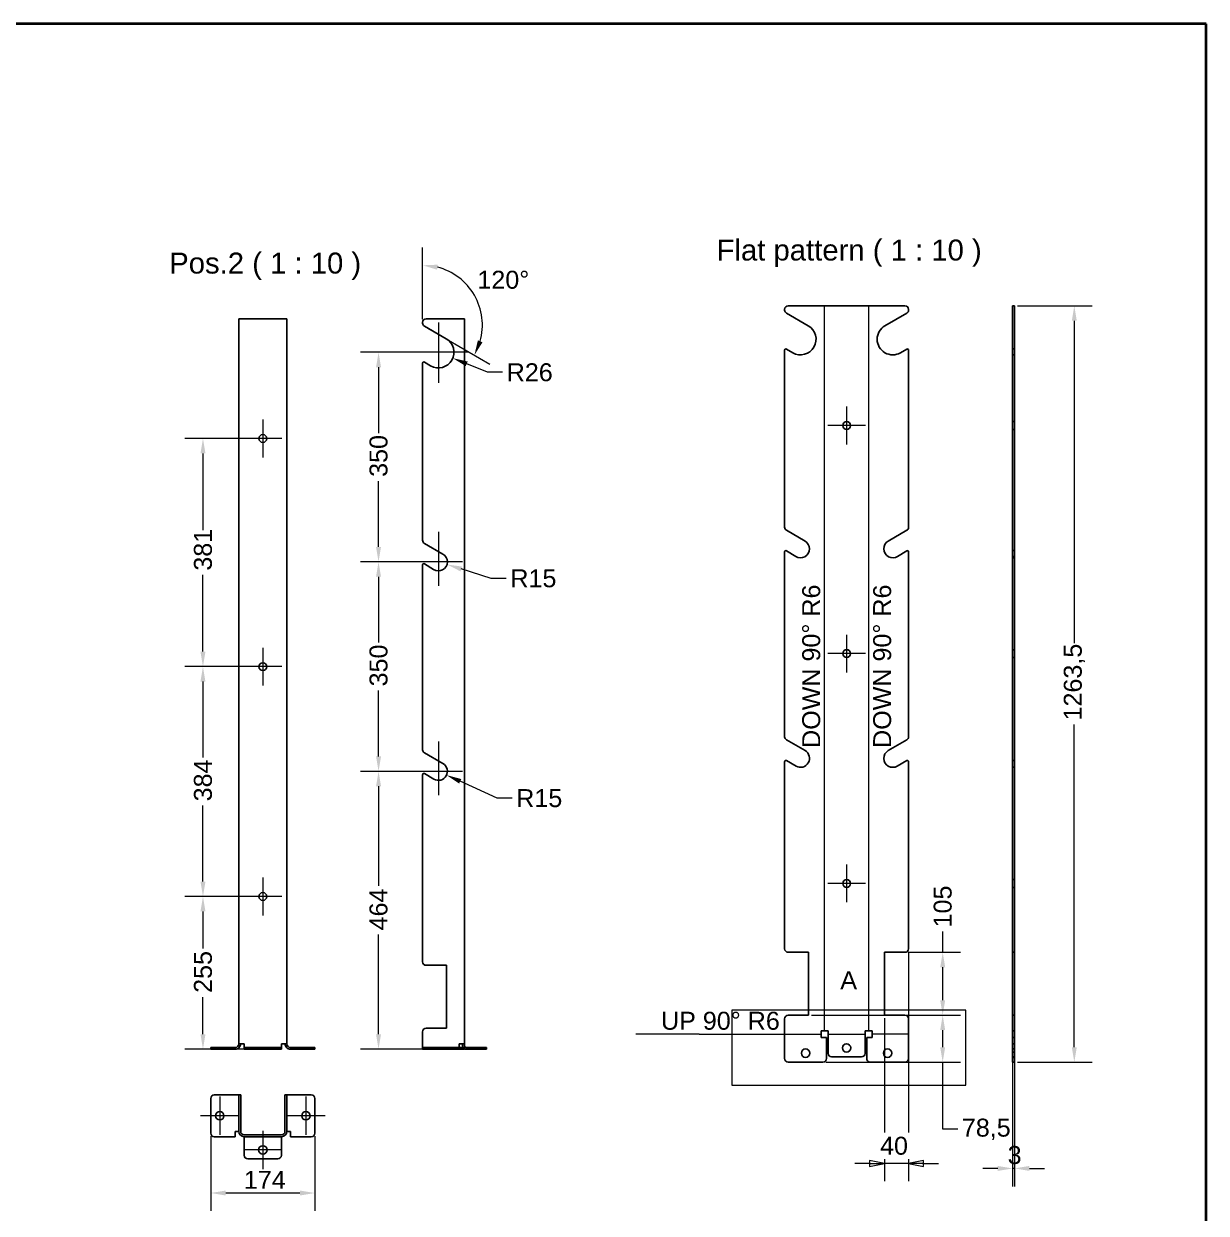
# Model space of a CAD drawing. Header units: millimetres. Extents: x 100 to 2075, y 25 to 2945.
# Drawn here: x 1088 to 2075, y 1952 to 2945 of the extents above; entities that cross this region are included whole.
import ezdxf

# ---------------------------------------------------------------- set-up
doc = ezdxf.new("R2010")
doc.units = ezdxf.units.MM
doc.header["$LTSCALE"] = 5
doc.linetypes.add('CHAIN', pattern=[0.3543, 0.2362, -0.0295, 0.0591, -0.0295])
doc.linetypes.add('DASHED', pattern=[0.2067, 0.1654, -0.0413])
doc.layers.get('0').update_dxf_attribs({"lineweight": 18})
for name, color, linetype, lineweight in [('Bend Centerline', 7, 'CHAIN', 18), ('Border', 7, 'Continuous', 35), ('Center Mark', 7, 'Continuous', 18), ('Detail Boundary', 7, 'Continuous', 18), ('Dimension', 7, 'Continuous', 18), ('Hidden', 7, 'DASHED', 25), ('Symbol', 7, 'Continuous', 18), ('Visible', 7, 'Continuous', 25)]:
    doc.layers.add(name, color=color, linetype=linetype, lineweight=lineweight)
doc.styles.add('Label Text', font='arial.ttf')
doc.styles.add('Title', font='arial.ttf')
doc.dimstyles.new('Default - Method 2b', dxfattribs={"dimscale": 5, "dimtxt": 3, "dimasz": 2.5, "dimexe": 3, "dimexo": 0.5, "dimgap": 0.7, "dimtad": 0, "dimtoh": 1, "dimdec": 1, "dimrnd": 1e-08, "dimtxsty": 'Title', "dimcen": 0.09, "dimdle": 10, "dimclrd": 256, "dimclre": 256, "dimclrt": 7, "dimadec": 0, "dimazin": 2, "dimtfac": 0.833333, "dimtdec": 1, "dimtmove": 0, "dimatfit": 3, "dimfxl": 1, "dimtolj": 1, "dimlwd": -1, "dimlwe": -1, "dimarcsym": 0})

# ---------------------------------------------------------------- blocks, each defined once
blk = doc.blocks.new('Borders A3L')
at = {"layer": 'Border'}
for p, q in [((415, 589), (20, 589)), ((415, 5), (415, 589))]:
    blk.add_line(p, q, dxfattribs=at)
blk = doc.blocks.new('*D21')
at = {"layer": 'Defpoints', "color": 0, "transparency": 16777216}
for p in [(1913.34, 2104), (1914.84, 2104), (1913.34, 1989)]:
    blk.add_point(p, dxfattribs=at)
at = {"layer": 'Dimension', "transparency": 16777216}
for p, q in [((1913.34, 2101.5), (1913.34, 1974)), ((1914.84, 2101.5), (1914.84, 1974)), ((1900.84, 1989), (1888.34, 1989)), ((1914.84, 1989), (1913.34, 1989)), ((1927.34, 1989), (1939.84, 1989))]:
    blk.add_line(p, q, dxfattribs=at)
for points in [[(1900.84, 1991.09), (1900.84, 1986.92), (1913.34, 1989)], [(1927.34, 1991.09), (1927.34, 1986.92), (1914.84, 1989)]]:
    blk.add_solid(points, dxfattribs=at)
at = {"layer": 'Dimension', "color": 7, "transparency": 16777216, "insert": (1909.18, 1992.5), "char_height": 15, "attachment_point": 7, "style": 'Title'}
blk.add_mtext('\\A1;3', dxfattribs=at)
blk = doc.blocks.new('*D41')
at = {"layer": 'Defpoints', "color": 0, "transparency": 16777216}
for p in [(1243.63, 2018.47), (1330.63, 2018.47), (1243.63, 1968.47)]:
    blk.add_point(p, dxfattribs=at)
at = {"layer": 'Dimension', "transparency": 16777216}
for p, q in [((1243.63, 2015.97), (1243.63, 1953.47)), ((1330.63, 2015.97), (1330.63, 1953.47)), ((1318.13, 1968.47), (1256.13, 1968.47))]:
    blk.add_line(p, q, dxfattribs=at)
for points in [[(1256.13, 1970.55), (1256.13, 1966.38), (1243.63, 1968.47)], [(1318.13, 1970.55), (1318.13, 1966.38), (1330.63, 1968.47)]]:
    blk.add_solid(points, dxfattribs=at)
at = {"layer": 'Dimension', "color": 7, "transparency": 16777216, "insert": (1271.29, 1971.97), "char_height": 15, "attachment_point": 7, "style": 'Title'}
blk.add_mtext('\\A1;174', dxfattribs=at)
blk = doc.blocks.new('*D42')
at = {"layer": 'Defpoints', "color": 0, "transparency": 16777216}
for p in [(1237.13, 2216.13), (1287.13, 2216.13), (1274.63, 2088.63)]:
    blk.add_point(p, dxfattribs=at)
at = {"layer": 'Dimension', "transparency": 16777216}
for p, q in [((1284.63, 2216.13), (1222.13, 2216.13)), ((1237.13, 2203.63), (1237.13, 2172.64)), ((1237.13, 2101.13), (1237.13, 2132.13)), ((1272.13, 2088.63), (1222.13, 2088.63))]:
    blk.add_line(p, q, dxfattribs=at)
for points in [[(1235.04, 2203.63), (1239.21, 2203.63), (1237.13, 2216.13)], [(1235.04, 2101.13), (1239.21, 2101.13), (1237.13, 2088.63)]]:
    blk.add_solid(points, dxfattribs=at)
at = {"layer": 'Dimension', "color": 7, "transparency": 16777216, "insert": (1244.79, 2135.63), "char_height": 15, "attachment_point": 7, "rotation": 90, "style": 'Title'}
blk.add_mtext('\\A1;255', dxfattribs=at)
blk = doc.blocks.new('*D43')
at = {"layer": 'Defpoints', "color": 0, "transparency": 16777216}
for p in [(1237.13, 2408.13), (1287.13, 2408.13), (1287.13, 2216.13)]:
    blk.add_point(p, dxfattribs=at)
at = {"layer": 'Dimension', "transparency": 16777216}
for p, q in [((1284.63, 2408.13), (1222.13, 2408.13)), ((1237.13, 2395.63), (1237.13, 2332.16)), ((1237.13, 2228.63), (1237.13, 2292.09)), ((1284.63, 2216.13), (1222.13, 2216.13))]:
    blk.add_line(p, q, dxfattribs=at)
for points in [[(1235.04, 2395.63), (1239.21, 2395.63), (1237.13, 2408.13)], [(1235.04, 2228.63), (1239.21, 2228.63), (1237.13, 2216.13)]]:
    blk.add_solid(points, dxfattribs=at)
at = {"layer": 'Dimension', "color": 7, "transparency": 16777216, "insert": (1244.79, 2295.59), "char_height": 15, "attachment_point": 7, "rotation": 90, "style": 'Title'}
blk.add_mtext('\\A1;384', dxfattribs=at)
blk = doc.blocks.new('*D44')
at = {"layer": 'Defpoints', "color": 0, "transparency": 16777216}
for p in [(1287.13, 2598.63), (1237.13, 2408.13), (1287.13, 2408.13)]:
    blk.add_point(p, dxfattribs=at)
at = {"layer": 'Dimension', "transparency": 16777216}
for p, q in [((1284.63, 2598.63), (1222.13, 2598.63)), ((1237.13, 2586.13), (1237.13, 2522)), ((1237.13, 2420.63), (1237.13, 2484.76)), ((1284.63, 2408.13), (1222.13, 2408.13))]:
    blk.add_line(p, q, dxfattribs=at)
for points in [[(1235.04, 2586.13), (1239.21, 2586.13), (1237.13, 2598.63)], [(1235.04, 2420.63), (1239.21, 2420.63), (1237.13, 2408.13)]]:
    blk.add_solid(points, dxfattribs=at)
at = {"layer": 'Dimension', "color": 7, "transparency": 16777216, "insert": (1244.79, 2488.26), "char_height": 15, "attachment_point": 7, "rotation": 90, "style": 'Title'}
blk.add_mtext('\\A1;381', dxfattribs=at)
blk = doc.blocks.new('*D45')
at = {"layer": 'Defpoints', "color": 0, "transparency": 16777216}
for p in [(1433.77, 2670.63), (1445.81, 2665.73)]:
    blk.add_point(p, dxfattribs=at)
at = {"layer": 'Dimension', "transparency": 16777216}
for p, q in [((1474.81, 2653.92), (1457.39, 2661.01)), ((1487.31, 2653.92), (1474.81, 2653.92))]:
    blk.add_line(p, q, dxfattribs=at)
blk.add_solid([(1458.18, 2662.94), (1456.61, 2659.09), (1445.81, 2665.73)], dxfattribs=at)
at = {"layer": 'Dimension', "color": 7, "transparency": 16777216, "insert": (1490.81, 2646.26), "char_height": 15, "attachment_point": 7, "style": 'Title'}
blk.add_mtext('\\A1;R26', dxfattribs=at)
blk = doc.blocks.new('*D46')
at = {"layer": 'Defpoints', "color": 0, "transparency": 16777216}
for p in [(1433.77, 2495.63), (1440.93, 2493.39)]:
    blk.add_point(p, dxfattribs=at)
at = {"layer": 'Dimension', "transparency": 16777216}
for p, q in [((1477.89, 2481.84), (1452.86, 2489.66)), ((1490.39, 2481.84), (1477.89, 2481.84))]:
    blk.add_line(p, q, dxfattribs=at)
blk.add_solid([(1453.48, 2491.65), (1452.24, 2487.67), (1440.93, 2493.39)], dxfattribs=at)
at = {"layer": 'Dimension', "color": 7, "transparency": 16777216, "insert": (1493.89, 2474.18), "char_height": 15, "attachment_point": 7, "style": 'Title'}
blk.add_mtext('\\A1;R15', dxfattribs=at)
blk = doc.blocks.new('*D47')
at = {"layer": 'Defpoints', "color": 0, "transparency": 16777216}
for p in [(1433.77, 2320.63), (1440.59, 2317.51)]:
    blk.add_point(p, dxfattribs=at)
at = {"layer": 'Dimension', "transparency": 16777216}
for p, q in [((1482.79, 2298.22), (1451.96, 2312.31)), ((1495.29, 2298.22), (1482.79, 2298.22))]:
    blk.add_line(p, q, dxfattribs=at)
blk.add_solid([(1452.83, 2314.21), (1451.09, 2310.42), (1440.59, 2317.51)], dxfattribs=at)
at = {"layer": 'Dimension', "color": 7, "transparency": 16777216, "insert": (1498.79, 2290.56), "char_height": 15, "attachment_point": 7, "style": 'Title'}
blk.add_mtext('\\A1;R15', dxfattribs=at)
blk = doc.blocks.new('*D48')
at = {"layer": 'Defpoints', "color": 0, "transparency": 16777216}
for p in [(1420.52, 2695.79), (1420.52, 2693.29), (1469.76, 2701.97), (1422.69, 2692.04)]:
    blk.add_point(p, dxfattribs=at)
at = {"layer": 'Dimension', "transparency": 16777216}
for p, q in [((1420.52, 2698.29), (1420.52, 2758.29)), ((1424.85, 2690.79), (1476.81, 2660.79))]:
    blk.add_line(p, q, dxfattribs=at)
blk.add_arc((1420.52, 2693.29), 50, 344.36151, 75.63849, dxfattribs=at)
for points in [[(1432.66, 2739.66), (1433.18, 2743.79), (1420.52, 2743.29)], [(1470.59, 2679), (1466.75, 2680.62), (1463.82, 2668.29)]]:
    blk.add_solid(points, dxfattribs=at)
at = {"layer": 'Dimension', "color": 7, "transparency": 16777216, "insert": (1466.32, 2723.52), "char_height": 15, "attachment_point": 7, "style": 'Title'}
blk.add_mtext('\\A1;120°', dxfattribs=at)
blk = doc.blocks.new('*D49')
at = {"layer": 'Defpoints', "color": 0, "transparency": 16777216}
for p in [(1914.84, 2709.5), (1964.84, 2709.5), (1914.84, 2077.75)]:
    blk.add_point(p, dxfattribs=at)
at = {"layer": 'Dimension', "transparency": 16777216}
for p, q in [((1917.34, 2709.5), (1979.84, 2709.5)), ((1964.84, 2697), (1964.84, 2427.61)), ((1964.84, 2090.25), (1964.84, 2359.64)), ((1917.34, 2077.75), (1979.84, 2077.75))]:
    blk.add_line(p, q, dxfattribs=at)
for points in [[(1962.76, 2697), (1966.92, 2697), (1964.84, 2709.5)], [(1962.76, 2090.25), (1966.92, 2090.25), (1964.84, 2077.75)]]:
    blk.add_solid(points, dxfattribs=at)
at = {"layer": 'Dimension', "color": 7, "transparency": 16777216, "insert": (1973.85, 2363.14), "char_height": 15, "attachment_point": 7, "rotation": 90, "style": 'Title'}
blk.add_mtext('\\A1;1263,5', dxfattribs=at)
blk = doc.blocks.new('*D50')
at = {"layer": 'Defpoints', "color": 0, "transparency": 16777216}
for p in [(1742.93, 2117), (1854.93, 2117), (1754.93, 2077.75)]:
    blk.add_point(p, dxfattribs=at)
at = {"layer": 'Dimension', "transparency": 16777216}
for p, q in [((1745.43, 2117), (1869.93, 2117)), ((1854.93, 2090.25), (1854.93, 2104.5)), ((1757.43, 2077.75), (1869.93, 2077.75)), ((1854.93, 2021.79), (1854.93, 2077.75)), ((1867.43, 2021.79), (1854.93, 2021.79))]:
    blk.add_line(p, q, dxfattribs=at)
for points in [[(1852.85, 2104.5), (1857.01, 2104.5), (1854.93, 2117)], [(1852.85, 2090.25), (1857.01, 2090.25), (1854.93, 2077.75)]]:
    blk.add_solid(points, dxfattribs=at)
at = {"layer": 'Dimension', "color": 7, "transparency": 16777216, "insert": (1870.93, 2012.78), "char_height": 15, "attachment_point": 7, "style": 'Title'}
blk.add_mtext('\\A1;78,5', dxfattribs=at)
blk = doc.blocks.new('*D51')
at = {"layer": 'Defpoints', "color": 0, "transparency": 16777216}
for p in [(1823.43, 2169.5), (1854.93, 2169.5), (1823.43, 2117)]:
    blk.add_point(p, dxfattribs=at)
at = {"layer": 'Dimension', "transparency": 16777216}
for p, q in [((1854.93, 2169.5), (1854.93, 2186.79)), ((1825.93, 2169.5), (1869.93, 2169.5)), ((1854.93, 2129.5), (1854.93, 2157)), ((1825.93, 2117), (1869.93, 2117))]:
    blk.add_line(p, q, dxfattribs=at)
for points in [[(1852.85, 2157), (1857.01, 2157), (1854.93, 2169.5)], [(1852.85, 2129.5), (1857.01, 2129.5), (1854.93, 2117)]]:
    blk.add_solid(points, dxfattribs=at)
at = {"layer": 'Dimension', "color": 7, "transparency": 16777216, "insert": (1862.59, 2190.29), "char_height": 15, "attachment_point": 7, "rotation": 90, "style": 'Title'}
blk.add_mtext('\\A1;105', dxfattribs=at)
blk = doc.blocks.new('*D52')
at = {"layer": 'Defpoints', "color": 0, "transparency": 16777216}
for p in [(1383.77, 2320.63), (1433.77, 2320.63), (1423.52, 2088.63)]:
    blk.add_point(p, dxfattribs=at)
at = {"layer": 'Dimension', "transparency": 16777216}
for p, q in [((1431.27, 2320.63), (1368.77, 2320.63)), ((1383.77, 2308.13), (1383.77, 2224.97)), ((1383.77, 2101.13), (1383.77, 2184.29)), ((1421.02, 2088.63), (1368.77, 2088.63))]:
    blk.add_line(p, q, dxfattribs=at)
for points in [[(1381.69, 2308.13), (1385.86, 2308.13), (1383.77, 2320.63)], [(1381.69, 2101.13), (1385.86, 2101.13), (1383.77, 2088.63)]]:
    blk.add_solid(points, dxfattribs=at)
at = {"layer": 'Dimension', "color": 7, "transparency": 16777216, "insert": (1391.43, 2187.79), "char_height": 15, "attachment_point": 7, "rotation": 90, "style": 'Title'}
blk.add_mtext('\\A1;464', dxfattribs=at)
blk = doc.blocks.new('*D53')
at = {"layer": 'Defpoints', "color": 0, "transparency": 16777216}
for p in [(1383.77, 2495.63), (1433.77, 2495.63), (1433.77, 2320.63)]:
    blk.add_point(p, dxfattribs=at)
at = {"layer": 'Dimension', "transparency": 16777216}
for p, q in [((1431.27, 2495.63), (1368.77, 2495.63)), ((1383.77, 2483.13), (1383.77, 2428.17)), ((1383.77, 2333.13), (1383.77, 2388.09)), ((1431.27, 2320.63), (1368.77, 2320.63))]:
    blk.add_line(p, q, dxfattribs=at)
for points in [[(1381.69, 2483.13), (1385.86, 2483.13), (1383.77, 2495.63)], [(1381.69, 2333.13), (1385.86, 2333.13), (1383.77, 2320.63)]]:
    blk.add_solid(points, dxfattribs=at)
at = {"layer": 'Dimension', "color": 7, "transparency": 16777216, "insert": (1391.44, 2391.59), "char_height": 15, "attachment_point": 7, "rotation": 90, "style": 'Title'}
blk.add_mtext('\\A1;350', dxfattribs=at)
blk = doc.blocks.new('*D54')
at = {"layer": 'Defpoints', "color": 0, "transparency": 16777216}
for p in [(1383.77, 2670.63), (1433.77, 2670.63), (1433.77, 2495.63)]:
    blk.add_point(p, dxfattribs=at)
at = {"layer": 'Dimension', "transparency": 16777216}
for p, q in [((1431.27, 2670.63), (1368.77, 2670.63)), ((1383.77, 2658.13), (1383.77, 2603.17)), ((1383.77, 2508.13), (1383.77, 2563.09)), ((1431.27, 2495.63), (1368.77, 2495.63))]:
    blk.add_line(p, q, dxfattribs=at)
for points in [[(1381.69, 2658.13), (1385.86, 2658.13), (1383.77, 2670.63)], [(1381.69, 2508.13), (1385.86, 2508.13), (1383.77, 2495.63)]]:
    blk.add_solid(points, dxfattribs=at)
at = {"layer": 'Dimension', "color": 7, "transparency": 16777216, "insert": (1391.44, 2566.59), "char_height": 15, "attachment_point": 7, "rotation": 90, "style": 'Title'}
blk.add_mtext('\\A1;350', dxfattribs=at)
blk = doc.blocks.new('2dDetail0')
at = {"layer": 'Detail Boundary', "flags": 128}
blk.add_lwpolyline([(335.75, 411.7), (374.83, 411.7), (374.83, 424.24), (335.75, 424.24), (335.75, 411.7)], dxfattribs=at)
at = {"layer": 'Detail Boundary', "insert": (353.88, 427.74), "char_height": 3, "attachment_point": 7, "style": 'Title'}
blk.add_mtext('A', dxfattribs=at)

msp = doc.modelspace()

# ---------------------------------------------------------------- linework, layer by layer
at = {"layer": 'Bend Centerline'}
for p, q in [((1756.306, 2104.003), (1756.306, 2709.503)), ((1793.055, 2709.503), (1793.055, 2104.003)), ((1722.931, 2101.128), (1753.431, 2101.128)), ((1790.18, 2100.811), (1759.18, 2100.811)), ((1826.43, 2101.128), (1795.93, 2101.128))]:
    msp.add_line(p, q, dxfattribs=at)
at = {"layer": 'Center Mark', "linetype": 'Continuous'}
for p, q in [((1433.772, 2695.628), (1433.772, 2645.128)), ((1459.272, 2670.628), (1408.772, 2670.628)), ((1774.68, 2625.253), (1774.68, 2593.753)), ((1287.127, 2614.378), (1287.127, 2582.878)), ((1790.43, 2609.503), (1758.93, 2609.503)), ((1302.877, 2598.628), (1271.377, 2598.628)), ((1433.772, 2520.628), (1433.772, 2475.628)), ((1453.772, 2495.628), (1408.772, 2495.628)), ((1774.68, 2434.753), (1774.68, 2403.253)), ((1287.127, 2423.878), (1287.127, 2392.378)), ((1790.43, 2419.003), (1758.93, 2419.003)), ((1302.877, 2408.128), (1271.377, 2408.128)), ((1433.772, 2345.628), (1433.772, 2300.628)), ((1453.772, 2320.628), (1408.772, 2320.628)), ((1774.68, 2242.753), (1774.68, 2211.253)), ((1287.127, 2231.878), (1287.127, 2200.378)), ((1790.43, 2227.003), (1758.93, 2227.003)), ((1302.877, 2216.128), (1271.377, 2216.128)), ((1251.127, 2048.968), (1251.127, 2016.968)), ((1323.127, 2048.968), (1323.127, 2016.968)), ((1267.127, 2032.968), (1235.127, 2032.968)), ((1339.127, 2032.968), (1307.127, 2032.968)), ((1287.127, 2020.468), (1287.127, 1988.468)), ((1303.127, 2004.468), (1271.127, 2004.468))]:
    msp.add_line(p, q, dxfattribs=at)
at = {"layer": 'Dimension'}
for p, q in [((1826.43, 2170.003), (1826.43, 2019.061)), ((1806.43, 2114.503), (1806.43, 2019.061)), ((1806.43, 1996.753), (1806.43, 1978.253)), ((1826.43, 1996.753), (1826.43, 1978.253)), ((1793.93, 1993.253), (1781.43, 1993.253)), ((1806.43, 1993.253), (1793.93, 1995.753)), ((1793.93, 1995.753), (1793.93, 1990.753)), ((1793.93, 1993.253), (1806.43, 1993.253)), ((1793.93, 1990.753), (1806.43, 1993.253)), ((1826.43, 1993.253), (1806.43, 1993.253)), ((1838.93, 1995.753), (1826.43, 1993.253)), ((1838.93, 1993.253), (1826.43, 1993.253)), ((1826.43, 1993.253), (1838.93, 1990.753)), ((1838.93, 1990.753), (1838.93, 1995.753)), ((1838.93, 1993.253), (1851.43, 1993.253))]:
    msp.add_line(p, q, dxfattribs=at)
at = {"layer": 'Dimension', "flags": 128}
for points in [[(1793.929, 1990.753), (1806.429, 1993.253), (1793.929, 1995.753), (1793.929, 1990.753)], [(1838.93, 1995.753), (1826.43, 1993.253), (1838.93, 1990.753), (1838.93, 1995.753)]]:
    msp.add_lwpolyline(points, dxfattribs=at)
at = {"layer": 'Dimension'}
for points in [[(1793.929, 1990.753), (1806.429, 1993.253), (1793.929, 1995.753), (1793.929, 1990.753)], [(1838.93, 1995.753), (1826.43, 1993.253), (1838.93, 1990.753), (1838.93, 1995.753)]]:
    msp.add_solid(points, dxfattribs=at)
at = {"layer": 'Hidden'}
for p, q in [((1913.339, 2668.503), (1914.839, 2668.503)), ((1913.339, 2612.753), (1914.839, 2612.753)), ((1913.339, 2606.253), (1914.839, 2606.253)), ((1913.339, 2500.183), (1914.839, 2500.183)), ((1913.339, 2499.003), (1914.839, 2499.003)), ((1914.839, 2422.253), (1913.339, 2422.253)), ((1914.839, 2415.753), (1913.339, 2415.753)), ((1913.339, 2324.003), (1914.839, 2324.003)), ((1914.839, 2230.253), (1913.339, 2230.253)), ((1914.839, 2223.753), (1913.339, 2223.753)), ((1914.839, 2104.003), (1913.339, 2104.003)), ((1913.339, 2098.254), (1914.839, 2098.254)), ((1913.339, 2093.115), (1914.839, 2093.115)), ((1914.839, 2088.754), (1913.339, 2088.754)), ((1913.339, 2086.115), (1914.839, 2086.115)), ((1913.339, 2082.115), (1914.839, 2082.115)), ((1914.839, 2081.754), (1913.339, 2081.754))]:
    msp.add_line(p, q, dxfattribs=at)
at = {"layer": 'Symbol'}
for q in [(1598.568, 2101.128), (1722.931, 2101.128)]:
    msp.add_line((1651.681, 2101.128), q, dxfattribs=at)
at = {"layer": 'Visible'}
for p, q in [((1722.931, 2705.896), (1722.931, 2706.503)), ((1724.431, 2703.298), (1742.681, 2692.761)), ((1725.931, 2709.503), (1753.431, 2709.503)), ((1753.431, 2709.503), (1759.18, 2709.503)), ((1759.18, 2709.503), (1790.18, 2709.503)), ((1790.18, 2709.503), (1795.93, 2709.503)), ((1795.93, 2709.503), (1823.43, 2709.503)), ((1806.68, 2692.761), (1824.93, 2703.298)), ((1826.43, 2706.503), (1826.43, 2705.896)), ((1914.839, 2709.503), (1913.339, 2709.503)), ((1913.339, 2706.503), (1913.339, 2709.503)), ((1913.339, 2705.896), (1913.339, 2706.503)), ((1913.339, 2703.298), (1913.339, 2705.896)), ((1913.339, 2692.761), (1913.339, 2703.298)), ((1914.839, 2709.503), (1914.839, 2706.503)), ((1914.839, 2705.896), (1914.839, 2706.503)), ((1914.839, 2705.896), (1914.839, 2703.298)), ((1914.839, 2703.298), (1914.839, 2692.761)), ((1267.127, 2093.128), (1267.127, 2698.628)), ((1271.627, 2698.628), (1267.127, 2698.628)), ((1271.627, 2698.628), (1302.627, 2698.628)), ((1307.127, 2698.628), (1302.627, 2698.628)), ((1307.127, 2698.628), (1307.127, 2093.128)), ((1420.522, 2695.021), (1420.522, 2695.628)), ((1422.022, 2692.423), (1440.272, 2681.887)), ((1423.522, 2698.628), (1451.022, 2698.628)), ((1455.522, 2698.628), (1451.022, 2698.628)), ((1455.522, 2698.628), (1455.522, 2093.128)), ((1913.339, 2673.41), (1913.339, 2692.761)), ((1914.839, 2692.761), (1914.839, 2673.41)), ((1722.931, 2524.545), (1722.931, 2672.41)), ((1729.681, 2670.244), (1724.431, 2673.276)), ((1824.93, 2673.276), (1819.68, 2670.244)), ((1826.43, 2672.41), (1826.43, 2524.545)), ((1913.339, 2672.41), (1913.339, 2673.41)), ((1914.839, 2673.41), (1913.339, 2673.41)), ((1913.339, 2524.545), (1913.339, 2672.41)), ((1914.839, 2673.41), (1914.839, 2672.41)), ((1914.839, 2524.545), (1914.839, 2672.41)), ((1427.272, 2659.37), (1422.022, 2662.401)), ((1420.522, 2513.67), (1420.522, 2661.535)), ((1913.339, 2521.947), (1913.339, 2524.545)), ((1914.839, 2524.545), (1914.839, 2521.947)), ((1724.431, 2521.947), (1739.931, 2512.998)), ((1809.43, 2512.998), (1824.93, 2521.947)), ((1913.339, 2512.998), (1913.339, 2521.947)), ((1914.839, 2521.947), (1914.839, 2512.998)), ((1422.022, 2511.072), (1437.522, 2502.123)), ((1722.931, 2349.545), (1722.931, 2504.003)), ((1732.143, 2500.183), (1724.451, 2504.858)), ((1824.91, 2504.858), (1817.218, 2500.183)), ((1826.43, 2504.003), (1826.43, 2349.545)), ((1913.339, 2505.003), (1913.339, 2512.998)), ((1913.339, 2504.003), (1913.339, 2505.003)), ((1914.839, 2505.003), (1913.339, 2505.003)), ((1913.339, 2349.545), (1913.339, 2504.003)), ((1914.839, 2512.998), (1914.839, 2505.003)), ((1914.839, 2505.003), (1914.839, 2504.003)), ((1914.839, 2349.545), (1914.839, 2504.003)), ((1429.734, 2489.308), (1422.042, 2493.983)), ((1420.522, 2338.67), (1420.522, 2493.129)), ((1724.431, 2346.947), (1739.931, 2337.998)), ((1809.43, 2337.998), (1824.93, 2346.947)), ((1913.339, 2346.947), (1913.339, 2349.545)), ((1913.339, 2337.998), (1913.339, 2346.947)), ((1914.839, 2349.545), (1914.839, 2346.947)), ((1914.839, 2346.947), (1914.839, 2337.998)), ((1422.022, 2336.072), (1437.522, 2327.123)), ((1913.339, 2329.76), (1913.339, 2337.998)), ((1914.839, 2337.998), (1914.839, 2329.76)), ((1722.931, 2172.503), (1722.931, 2328.76)), ((1732.431, 2325.008), (1724.431, 2329.626)), ((1824.93, 2329.626), (1816.93, 2325.008)), ((1826.43, 2328.76), (1826.43, 2172.503)), ((1913.339, 2328.76), (1913.339, 2329.76)), ((1914.839, 2329.76), (1913.339, 2329.76)), ((1913.339, 2172.503), (1913.339, 2328.76)), ((1914.839, 2329.76), (1914.839, 2328.76)), ((1914.839, 2172.503), (1914.839, 2328.76)), ((1420.522, 2161.628), (1420.522, 2317.886)), ((1430.022, 2314.133), (1422.022, 2318.752)), ((1725.931, 2169.503), (1742.931, 2169.503)), ((1742.931, 2169.503), (1742.931, 2117.003)), ((1806.43, 2117.003), (1806.43, 2169.503)), ((1806.43, 2169.503), (1823.43, 2169.503)), ((1913.339, 2169.503), (1913.339, 2172.503)), ((1913.339, 2169.503), (1914.839, 2169.503)), ((1913.339, 2117.003), (1913.339, 2169.503)), ((1914.839, 2172.503), (1914.839, 2169.503)), ((1914.839, 2169.503), (1914.839, 2117.003)), ((1423.522, 2158.628), (1440.522, 2158.628)), ((1440.522, 2158.628), (1440.522, 2106.128)), ((1742.931, 2117.003), (1725.931, 2117.003)), ((1823.43, 2117.003), (1806.43, 2117.003)), ((1913.339, 2114.003), (1913.339, 2117.003)), ((1914.839, 2117.003), (1913.339, 2117.003)), ((1914.839, 2117.003), (1914.839, 2114.003)), ((1440.522, 2106.128), (1423.522, 2106.128)), ((1722.931, 2104.003), (1722.931, 2114.003)), ((1826.43, 2114.003), (1826.43, 2104.003)), ((1913.339, 2104.003), (1913.339, 2114.003)), ((1914.839, 2104.003), (1914.839, 2114.003)), ((1420.522, 2093.128), (1420.522, 2103.128)), ((1722.931, 2098.254), (1722.931, 2104.003)), ((1722.931, 2080.754), (1722.931, 2098.254)), ((1753.431, 2098.254), (1753.431, 2104.003)), ((1753.431, 2104.003), (1759.18, 2104.003)), ((1753.431, 2098.254), (1757.931, 2098.254)), ((1757.931, 2080.754), (1757.931, 2098.254)), ((1759.18, 2085.115), (1759.18, 2104.003)), ((1790.18, 2104.003), (1790.18, 2085.115)), ((1790.18, 2104.003), (1795.93, 2104.003)), ((1791.43, 2098.254), (1795.93, 2098.254)), ((1791.43, 2080.754), (1791.43, 2098.254)), ((1795.93, 2098.254), (1795.93, 2104.003)), ((1826.43, 2098.254), (1826.43, 2104.003)), ((1826.43, 2080.754), (1826.43, 2098.254)), ((1913.339, 2104.003), (1913.339, 2098.254)), ((1913.339, 2098.254), (1913.339, 2080.754)), ((1914.839, 2098.254), (1914.839, 2104.003)), ((1914.839, 2080.754), (1914.839, 2098.254)), ((1243.627, 2090.128), (1246.627, 2090.128)), ((1243.627, 2090.128), (1243.627, 2088.628)), ((1246.627, 2088.628), (1243.627, 2088.628)), ((1246.627, 2090.128), (1264.127, 2090.128)), ((1264.127, 2088.628), (1246.627, 2088.628)), ((1264.127, 2090.128), (1264.127, 2088.628)), ((1271.627, 2093.128), (1267.127, 2093.128)), ((1271.627, 2093.128), (1271.627, 2091.633)), ((1271.627, 2090.133), (1271.627, 2091.633)), ((1271.627, 2090.133), (1274.627, 2090.133)), ((1271.627, 2090.133), (1271.627, 2088.633)), ((1274.627, 2088.633), (1271.627, 2088.633)), ((1299.627, 2090.133), (1274.627, 2090.133)), ((1299.627, 2088.633), (1274.627, 2088.633)), ((1299.627, 2090.133), (1302.627, 2090.133)), ((1302.627, 2088.633), (1299.627, 2088.633)), ((1302.627, 2091.633), (1302.627, 2093.128)), ((1307.127, 2093.128), (1302.627, 2093.128)), ((1302.627, 2091.633), (1302.627, 2090.133)), ((1302.627, 2088.633), (1302.627, 2090.133)), ((1327.627, 2090.128), (1310.127, 2090.128)), ((1310.127, 2090.128), (1310.127, 2088.628)), ((1310.127, 2088.628), (1327.627, 2088.628)), ((1327.627, 2090.128), (1330.627, 2090.128)), ((1330.627, 2088.628), (1327.627, 2088.628)), ((1330.627, 2088.628), (1330.627, 2090.128)), ((1420.522, 2090.128), (1420.522, 2093.128)), ((1420.522, 2090.128), (1423.522, 2090.128)), ((1420.522, 2090.128), (1420.522, 2088.628)), ((1423.522, 2088.628), (1420.522, 2088.628)), ((1452.522, 2090.128), (1423.522, 2090.128)), ((1452.522, 2088.628), (1423.522, 2088.628)), ((1455.522, 2093.128), (1451.022, 2093.128)), ((1451.022, 2090.128), (1451.022, 2093.128)), ((1452.522, 2090.128), (1455.522, 2090.128)), ((1455.522, 2088.628), (1452.522, 2088.628)), ((1454.022, 2091.633), (1454.022, 2093.128)), ((1455.522, 2093.128), (1455.522, 2091.633)), ((1455.522, 2088.628), (1455.522, 2090.128)), ((1471.022, 2090.133), (1457.022, 2090.133)), ((1457.022, 2088.633), (1471.022, 2088.633)), ((1471.022, 2090.133), (1474.022, 2090.133)), ((1474.022, 2088.633), (1471.022, 2088.633)), ((1474.022, 2088.633), (1474.022, 2090.133)), ((1754.931, 2077.754), (1725.931, 2077.754)), ((1787.18, 2082.115), (1762.18, 2082.115)), ((1794.43, 2077.754), (1823.43, 2077.754)), ((1913.339, 2077.754), (1913.339, 2080.754)), ((1913.339, 2077.754), (1914.839, 2077.754)), ((1914.839, 2080.754), (1914.839, 2077.754)), ((1243.627, 2018.468), (1243.627, 2047.468)), ((1246.627, 2050.468), (1264.127, 2050.468)), ((1264.127, 2050.468), (1267.127, 2050.468)), ((1268.627, 2050.468), (1267.127, 2050.468)), ((1267.127, 2047.468), (1267.127, 2050.468)), ((1267.127, 2047.468), (1267.127, 2019.968)), ((1268.627, 2050.468), (1268.627, 2047.468)), ((1268.627, 2047.468), (1268.627, 2019.968)), ((1307.127, 2050.468), (1305.627, 2050.468)), ((1305.627, 2047.468), (1305.627, 2050.468)), ((1305.627, 2047.468), (1305.627, 2019.968)), ((1307.127, 2050.468), (1307.127, 2047.468)), ((1310.127, 2050.468), (1307.127, 2050.468)), ((1307.127, 2019.968), (1307.127, 2047.468)), ((1327.627, 2050.468), (1310.127, 2050.468)), ((1330.627, 2018.468), (1330.627, 2047.468)), ((1264.127, 2019.968), (1264.127, 2015.468)), ((1264.127, 2019.968), (1267.127, 2019.968)), ((1302.627, 2016.968), (1271.627, 2016.968)), ((1310.127, 2019.968), (1307.127, 2019.968)), ((1310.127, 2015.468), (1310.127, 2019.968)), ((1246.627, 2015.468), (1264.127, 2015.468)), ((1271.627, 2013.968), (1271.627, 2015.468)), ((1271.627, 2015.468), (1302.627, 2015.468)), ((1271.627, 1999.968), (1271.627, 2013.968)), ((1302.627, 2015.468), (1302.627, 2013.968)), ((1302.627, 2013.968), (1302.627, 1999.968)), ((1327.627, 2015.468), (1310.127, 2015.468)), ((1299.627, 1996.968), (1274.627, 1996.968))]:
    msp.add_line(p, q, dxfattribs=at)
for centre, radius in [((1774.68, 2609.503), 3.25), ((1287.127, 2598.628), 3.25), ((1774.68, 2419.003), 3.25), ((1287.127, 2408.128), 3.25), ((1774.68, 2227.003), 3.25), ((1287.127, 2216.128), 3.25), ((1740.431, 2085.254), 3.5), ((1774.68, 2089.615), 3.5), ((1808.93, 2085.254), 3.5), ((1251.127, 2032.968), 3.5), ((1323.127, 2032.968), 3.5), ((1287.127, 2004.468), 3.5)]:
    msp.add_circle(centre, radius, dxfattribs=at)
for centre, radius, start, end in [((1725.931, 2706.503), 3, 90, 180), ((1725.931, 2705.896), 3, 180, 240), ((1823.43, 2706.503), 3, 0, 90), ((1823.43, 2705.896), 3, 300, 0), ((1423.522, 2695.628), 3, 90, 180), ((1423.522, 2695.021), 3, 180, 240), ((1736.181, 2681.503), 13, 240, 60), ((1813.18, 2681.503), 13, 120, 300), ((1433.772, 2670.628), 13, 240, 60), ((1723.931, 2672.41), 1, 60, 180), ((1825.43, 2672.41), 1, 0, 120), ((1421.522, 2661.535), 1, 60, 180), ((1725.931, 2524.545), 3, 180, 240), ((1823.43, 2524.545), 3, 300, 0), ((1423.522, 2513.67), 3, 180, 240), ((1723.931, 2504.003), 1, 58.711397, 180), ((1736.181, 2506.503), 7.5, 237.422793, 60), ((1813.18, 2506.503), 7.5, 120, 302.577207), ((1825.43, 2504.003), 1, 0, 121.288603), ((1421.522, 2493.129), 1, 58.711397, 180), ((1433.772, 2495.628), 7.5, 237.422793, 60), ((1725.931, 2349.545), 3, 180, 240), ((1823.43, 2349.545), 3, 300, 0), ((1423.522, 2338.67), 3, 180, 240), ((1736.181, 2331.503), 7.5, 240, 60), ((1813.18, 2331.503), 7.5, 120, 300), ((1433.772, 2320.628), 7.5, 240, 60), ((1723.931, 2328.76), 1, 60, 180), ((1825.43, 2328.76), 1, 0, 120), ((1421.522, 2317.886), 1, 60, 180), ((1725.931, 2172.503), 3, 180, 270), ((1823.43, 2172.503), 3, 270, 0), ((1423.522, 2161.628), 3, 180, 270), ((1725.931, 2114.003), 3, 90, 180), ((1823.43, 2114.003), 3, 0, 90), ((1423.522, 2103.128), 3, 90, 180), ((1264.127, 2093.128), 3, 270, 0), ((1264.127, 2093.128), 4.5, 270, 311.810315), ((1264.127, 2093.128), 4.5, 311.810315, 0), ((1310.127, 2093.128), 4.5, 180, 228.189685), ((1310.127, 2093.128), 3, 180, 270), ((1310.127, 2093.128), 4.5, 228.189685, 270), ((1457.022, 2091.633), 3, 180, 210.110327), ((1457.022, 2091.633), 1.5, 180, 270), ((1457.022, 2091.633), 3, 240, 270), ((1725.931, 2080.754), 3, 180, 270), ((1754.931, 2080.754), 3, 270, 0), ((1762.18, 2085.115), 3, 180, 270), ((1787.18, 2085.115), 3, 270, 0), ((1794.43, 2080.754), 3, 180, 270), ((1823.43, 2080.754), 3, 270, 0), ((1246.627, 2047.468), 3, 90, 180), ((1327.627, 2047.468), 3, 0, 90), ((1246.627, 2018.468), 3, 180, 270), ((1271.627, 2019.968), 4.5, 180, 270), ((1271.627, 2019.968), 3, 180, 270), ((1302.627, 2019.968), 4.5, 270, 0), ((1302.627, 2019.968), 3, 270, 0), ((1327.627, 2018.468), 3, 270, 0), ((1274.627, 1999.968), 3, 180, 270), ((1299.627, 1999.968), 3, 270, 0)]:
    msp.add_arc(centre, radius, start, end, dxfattribs=at)

# ---------------------------------------------------------------- block references
at = {"xscale": 5, "yscale": 5, "zscale": 5}
msp.add_blockref('Borders A3L', (0, 0), dxfattribs=at)
at = {"layer": 'Detail Boundary', "xscale": 5, "yscale": 5, "zscale": 5}
msp.add_blockref('2dDetail0', (0, 0), dxfattribs=at)

# ---------------------------------------------------------------- texts
at = {"layer": 'Dimension', "color": 7, "insert": (1802.63, 2000.253), "char_height": 15, "attachment_point": 7, "style": 'Title'}
msp.add_mtext('40', dxfattribs=at)
at = {"layer": 'Symbol', "char_height": 17.5, "attachment_point": 7, "style": 'Label Text'}
for s, insert in [('Flat pattern ( 1 : 10 )', (1666.078, 2742.003)), ('Pos.2 ( 1 : 10 )', (1208.95, 2731.128))]:
    msp.add_mtext(s, dxfattribs=dict(at, insert=insert))
at = {"layer": 'Symbol', "color": 7, "char_height": 15, "attachment_point": 7, "rotation": 90, "style": 'Title'}
for insert in [(1752.806, 2340.213), (1812.069, 2340.213)]:
    msp.add_mtext('DOWN 90° R6', dxfattribs=dict(at, insert=insert))
at = {"layer": 'Symbol', "color": 7, "insert": (1619.671, 2104.628), "char_height": 15, "attachment_point": 7, "style": 'Title'}
msp.add_mtext('UP 90° R6', dxfattribs=at)

# ---------------------------------------------------------------- dimensions: what is measured, and where the dimension line sits
at = {"layer": 'Dimension'}
dim = msp.add_angular_dim_3p(base=(1469.763, 2701.972), center=(1420.522, 2693.289), p1=(1422.687, 2692.039), p2=(1420.522, 2695.789), dimstyle='Default - Method 2b', override={"dimgap": 0.7, "dimtad": 3, "dimtih": 1, "dimadec": 0, "dimtol": 0, "dimlim": 0, "dimtp": 0, "dimtm": 0, "dimtdec": 0}, dxfattribs=at)
dim.commit()
dim.dimension.update_dxf_attribs({"geometry": '*D48', "text_midpoint": (1463.824, 2718.289), "dimtype": 165})
for base, p1, p2, angle, override, picture, middle in [((1964.839, 2709.503), (1914.839, 2077.754), (1914.839, 2709.503), 270, {"dimgap": 0.7, "dimtoh": 0, "dimdec": 1, "dimlfac": 2, "dimtol": 0, "dimlim": 0, "dimtp": 0, "dimtm": 0, "dimtdec": 1, "dimtofl": 0, "dimatfit": 1}, '*D49', (1964.839, 2393.628)), ((1383.772, 2670.628), (1433.772, 2495.628), (1433.772, 2670.628), 90, {"dimgap": 0.7, "dimtoh": 0, "dimdec": 1, "dimlfac": 2, "dimtol": 0, "dimlim": 0, "dimtp": 0, "dimtm": 0, "dimtdec": 1, "dimtofl": 0, "dimatfit": 1}, '*D54', (1383.772, 2583.128)), ((1237.127, 2408.128), (1287.127, 2598.628), (1287.127, 2408.128), 90, {"dimgap": 0.7, "dimtoh": 0, "dimdec": 1, "dimlfac": 2, "dimtol": 0, "dimlim": 0, "dimtp": 0, "dimtm": 0, "dimtdec": 1, "dimtofl": 0, "dimatfit": 1}, '*D44', (1237.127, 2503.378)), ((1383.772, 2495.628), (1433.772, 2320.628), (1433.772, 2495.628), 90, {"dimgap": 0.7, "dimtoh": 0, "dimdec": 1, "dimlfac": 2, "dimtol": 0, "dimlim": 0, "dimtp": 0, "dimtm": 0, "dimtdec": 1, "dimtofl": 0, "dimatfit": 1}, '*D53', (1383.772, 2408.128)), ((1237.127, 2408.128), (1287.127, 2216.128), (1287.127, 2408.128), 90, {"dimgap": 0.7, "dimtoh": 0, "dimdec": 1, "dimlfac": 2, "dimtol": 0, "dimlim": 0, "dimtp": 0, "dimtm": 0, "dimtdec": 1, "dimtofl": 0, "dimatfit": 1}, '*D43', (1237.127, 2312.128)), ((1383.772, 2320.628), (1423.522, 2088.628), (1433.772, 2320.628), 90, {"dimgap": 0.7, "dimtoh": 0, "dimdec": 1, "dimlfac": 2, "dimtol": 0, "dimlim": 0, "dimtp": 0, "dimtm": 0, "dimtdec": 1, "dimtofl": 0, "dimatfit": 1}, '*D52', (1383.772, 2204.628)), ((1237.127, 2216.128), (1274.627, 2088.633), (1287.127, 2216.128), 90, {"dimgap": 0.7, "dimtoh": 0, "dimdec": 1, "dimlfac": 2, "dimtol": 0, "dimlim": 0, "dimtp": 0, "dimtm": 0, "dimtdec": 1, "dimtofl": 0, "dimatfit": 1}, '*D42', (1237.127, 2152.381)), ((1854.931, 2169.503), (1823.43, 2117.003), (1823.43, 2169.503), 90, {"dimgap": 0.7, "dimtoh": 0, "dimdec": 1, "dimlfac": 2, "dimtol": 0, "dimlim": 0, "dimtp": 0, "dimtm": 0, "dimtdec": 1, "dimtofl": 0, "dimatfit": 2}, '*D51', (1854.931, 2206.216)), ((1854.931, 2117.003), (1754.931, 2077.754), (1742.931, 2117.003), 90, {"dimgap": 0.7, "dimtih": 1, "dimtoh": 1, "dimdec": 1, "dimlfac": 2, "dimtol": 0, "dimlim": 0, "dimtp": 0, "dimtm": 0, "dimtdec": 1, "dimtofl": 0, "dimtmove": 1, "dimatfit": 2}, '*D50', (1856.251, 2021.79)), ((1913.339, 1989.003), (1914.839, 2104.003), (1913.339, 2104.003), 180, {"dimgap": 0.7, "dimtad": 1, "dimtoh": 0, "dimdec": 1, "dimlfac": 2, "dimtol": 0, "dimlim": 0, "dimtp": 0, "dimtm": 0, "dimtdec": 1, "dimtofl": 1, "dimatfit": 1}, '*D21', (1914.089, 1989.003))]:
    dim = msp.add_linear_dim(base=base, p1=p1, p2=p2, angle=angle, dimstyle='Default - Method 2b', override=override, dxfattribs=at)
    dim.commit()
    dim.dimension.update_dxf_attribs({"geometry": picture, "text_midpoint": middle, "dimtype": 160})
for center, mpoint, picture, middle in [((1433.772, 2670.628), (1445.813, 2665.727), '*D45', (1508.73, 2653.923)), ((1433.772, 2495.628), (1440.931, 2493.391), '*D46', (1511.871, 2481.838)), ((1433.772, 2320.628), (1440.593, 2317.509), '*D47', (1516.767, 2298.215))]:
    dim = msp.add_radius_dim(center=center, mpoint=mpoint, dimstyle='Default - Method 2b', override={"dimgap": 0.7, "dimtih": 1, "dimdec": 1, "dimlfac": 2, "dimcen": 0, "dimtol": 0, "dimlim": 0, "dimtp": 0, "dimtm": 0, "dimtdec": 1, "dimtofl": 0}, dxfattribs=at)
    dim.commit()
    dim.dimension.update_dxf_attribs({"geometry": picture, "text_midpoint": middle, "dimtype": 164})
dim = msp.add_linear_dim(base=(1243.627, 1968.468), p1=(1330.627, 2018.468), p2=(1243.627, 2018.468), dimstyle='Default - Method 2b', override={"dimgap": 0.7, "dimtad": 1, "dimtoh": 0, "dimdec": 1, "dimlfac": 2, "dimtol": 0, "dimlim": 0, "dimtp": 0, "dimtm": 0, "dimtdec": 1, "dimtofl": 0, "dimatfit": 1}, dxfattribs=at)
dim.commit()
dim.dimension.update_dxf_attribs({"geometry": '*D41', "text_midpoint": (1287.127, 1968.468), "dimtype": 160})

doc.saveas('drawing.dxf')
